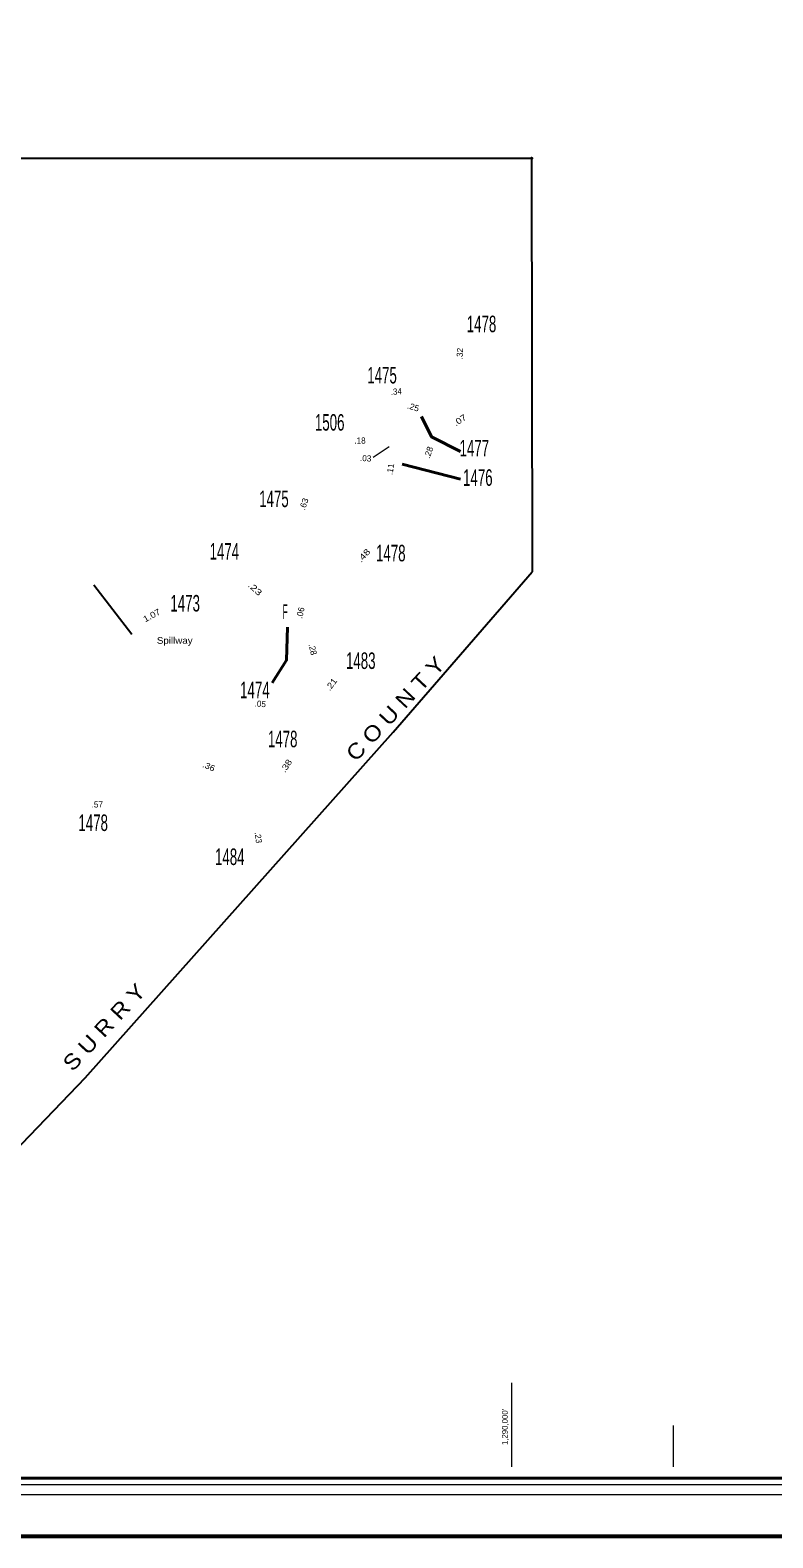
# Model space of a CAD drawing. Extents: x 364849 to 461479, y 266324 to 322721.
# Drawn here: x 384109 to 398116, y 266324 to 294738 of the extents above; entities that cross this region are included whole.
import ezdxf
from ezdxf.enums import TextEntityAlignment as Align

# ---------------------------------------------------------------- set-up
doc = ezdxf.new("R2010")
doc.units = 0
doc.header["$LTSCALE"] = 50
doc.header["$PDMODE"] = 32
doc.header["$PDSIZE"] = 25
for name, color, linetype, lineweight in [('1', 7, 'Continuous', 25), ('20', 7, 'Continuous', 40), ('31', 7, 'Continuous', 25), ('38', 7, 'Continuous', 40), ('40', 7, 'Continuous', 13), ('56', 7, 'Continuous', 13), ('61', 7, 'Continuous', 13), ('63', 7, 'Continuous', 25)]:
    doc.layers.add(name, color=color, linetype=linetype, lineweight=lineweight)
for name, color, linetype in [('23', 7, 'Continuous'), ('52', 7, 'Continuous'), ('57', 7, 'Continuous')]:
    doc.layers.add(name, color=color, linetype=linetype)

msp = doc.modelspace()

# ---------------------------------------------------------------- linework, layer by layer
at = {"layer": '1', "lineweight": 13}
msp.add_lwpolyline([(461479.48, 266324.03), (364848.84, 266324.03), (364848.84, 322721.07), (461479.48, 322721.07)], close=True, dxfattribs=at)
at = {"layer": '1'}
msp.add_point((393565.88, 292325.11), dxfattribs=at)
at = {"layer": '20'}
for points in [[(364883.84, 322686.07), (461444.48, 322686.65), (461444.82, 266359.61), (364884.18, 266359.03)], [(368071.7, 321577.12), (460518.98, 321577.68), (460519.31, 267451.32), (368072.03, 267450.76)]]:
    msp.add_lwpolyline(points, close=True, dxfattribs=at)
at = {"layer": '20', "lineweight": 13}
msp.add_lwpolyline([(367762.51, 321902.59), (367762.84, 267141.48), (367941.39, 267320.15), (367941.06, 321707.76), (460649.59, 321708.32), (460649.92, 267320.71), (367941.39, 267320.15), (367762.84, 267141.48), (460828.5, 267142.04), (460828.17, 321903.15)], close=True, dxfattribs=at)
at = {"layer": '31'}
msp.add_line((386028.43, 283348.53), (385308.69, 284278), dxfattribs=at)
at = {"layer": '38'}
msp.add_line((392225.89, 286277.3), (391125, 286556.57), dxfattribs=at)
for points in [[(392226.09, 286797.5), (391678.79, 287075.41), (391490.91, 287459.58)], [(388673.05, 282437.25), (388945.04, 282864.97), (388964.47, 283487.1)]]:
    msp.add_lwpolyline(points, dxfattribs=at)
at = {"layer": '40'}
msp.add_line((390576.31, 286692.2), (390880.76, 286889.64), dxfattribs=at)
at = {"layer": '61'}
msp.add_line((393192, 267664.26), (393192, 269242.57), dxfattribs=at)
for points in [[(396240, 268258.26), (396240, 268260.26), (396240, 268262.26), (396240, 268264.26), (396240, 268266.26), (396240, 268268.26), (396240, 268270.26), (396240, 268272.26), (396240, 268274.26), (396240, 268276.26), (396240, 268278.26), (396240, 268280.26), (396240, 268282.26), (396240, 268284.26), (396240, 268286.26), (396240, 268288.26), (396240, 268290.26), (396240, 268292.26), (396240, 268294.26), (396240, 268296.26), (396240, 268298.26), (396240, 268300.26), (396240, 268302.26), (396240, 268304.26), (396240, 268306.26), (396240, 268308.26), (396240, 268310.26), (396240, 268312.26), (396240, 268314.26), (396240, 268316.26), (396240, 268318.26), (396240, 268320.26), (396240, 268322.26), (396240, 268324.26), (396240, 268326.26), (396240, 268328.26), (396240, 268330.26), (396240, 268332.26), (396240, 268334.26), (396240, 268336.26), (396240, 268338.26), (396240, 268340.26), (396240, 268342.26), (396240, 268344.26), (396240, 268346.26), (396240, 268348.26), (396240, 268350.26), (396240, 268352.26), (396240, 268354.26), (396240, 268356.26), (396240, 268358.26), (396240, 268360.26), (396240, 268362.26), (396240, 268364.26), (396240, 268366.26), (396240, 268368.26), (396240, 268370.26), (396240, 268372.26), (396240, 268374.26), (396240, 268376.26), (396240, 268378.26), (396240, 268380.26), (396240, 268382.26), (396240, 268384.26), (396240, 268386.26), (396240, 268388.26), (396240, 268390.26), (396240, 268392.26), (396240, 268394.26), (396240, 268396.26), (396240, 268398.26), (396240, 268400.26), (396240, 268402.26), (396240, 268404.26), (396240, 268406.26), (396240, 268408.26), (396240, 268410.26), (396240, 268412.26), (396240, 268414.26), (396240, 268416.26), (396240, 268418.26), (396240, 268420.26), (396240, 268422.26), (396240, 268424.26), (396240, 268426.26), (396240, 268428.26), (396240, 268430.26), (396240, 268432.26), (396240, 268434.26), (396240, 268436.26), (396240, 268438.56)], [(396240, 268060.26), (396240, 268062.26), (396240, 268064.26), (396240, 268066.26), (396240, 268068.26), (396240, 268070.26), (396240, 268072.26), (396240, 268074.26), (396240, 268076.26), (396240, 268078.26), (396240, 268080.26), (396240, 268082.26), (396240, 268084.26), (396240, 268086.26), (396240, 268088.26), (396240, 268090.26), (396240, 268092.26), (396240, 268094.26), (396240, 268096.26), (396240, 268098.26), (396240, 268100.26), (396240, 268102.26), (396240, 268104.26), (396240, 268106.26), (396240, 268108.26), (396240, 268110.26), (396240, 268112.26), (396240, 268114.26), (396240, 268116.26), (396240, 268118.26), (396240, 268120.26), (396240, 268122.26), (396240, 268124.26), (396240, 268126.26), (396240, 268128.26), (396240, 268130.26), (396240, 268132.26), (396240, 268134.26), (396240, 268136.26), (396240, 268138.26), (396240, 268140.26), (396240, 268142.26), (396240, 268144.26), (396240, 268146.26), (396240, 268148.26), (396240, 268150.26), (396240, 268152.26), (396240, 268154.26), (396240, 268156.26), (396240, 268158.26), (396240, 268160.26), (396240, 268162.26), (396240, 268164.26), (396240, 268166.26), (396240, 268168.26), (396240, 268170.26), (396240, 268172.26), (396240, 268174.26), (396240, 268176.26), (396240, 268178.26), (396240, 268180.26), (396240, 268182.26), (396240, 268184.26), (396240, 268186.26), (396240, 268188.26), (396240, 268190.26), (396240, 268192.26), (396240, 268194.26), (396240, 268196.26), (396240, 268198.26), (396240, 268200.26), (396240, 268202.26), (396240, 268204.26), (396240, 268206.26), (396240, 268208.26), (396240, 268210.26), (396240, 268212.26), (396240, 268214.26), (396240, 268216.26), (396240, 268218.26), (396240, 268220.26), (396240, 268222.26), (396240, 268224.26), (396240, 268226.26), (396240, 268228.26), (396240, 268230.26), (396240, 268232.26), (396240, 268234.26), (396240, 268236.26), (396240, 268238.26), (396240, 268240.26), (396240, 268242.26), (396240, 268244.26), (396240, 268246.26), (396240, 268248.26), (396240, 268250.26), (396240, 268252.26), (396240, 268254.26), (396240, 268256.26), (396240, 268258.26)], [(396240, 267862.26), (396240, 267864.26), (396240, 267866.26), (396240, 267868.26), (396240, 267870.26), (396240, 267872.26), (396240, 267874.26), (396240, 267876.26), (396240, 267878.26), (396240, 267880.26), (396240, 267882.26), (396240, 267884.26), (396240, 267886.26), (396240, 267888.26), (396240, 267890.26), (396240, 267892.26), (396240, 267894.26), (396240, 267896.26), (396240, 267898.26), (396240, 267900.26), (396240, 267902.26), (396240, 267904.26), (396240, 267906.26), (396240, 267908.26), (396240, 267910.26), (396240, 267912.26), (396240, 267914.26), (396240, 267916.26), (396240, 267918.26), (396240, 267920.26), (396240, 267922.26), (396240, 267924.26), (396240, 267926.26), (396240, 267928.26), (396240, 267930.26), (396240, 267932.26), (396240, 267934.26), (396240, 267936.26), (396240, 267938.26), (396240, 267940.26), (396240, 267942.26), (396240, 267944.26), (396240, 267946.26), (396240, 267948.26), (396240, 267950.26), (396240, 267952.26), (396240, 267954.26), (396240, 267956.26), (396240, 267958.26), (396240, 267960.26), (396240, 267962.26), (396240, 267964.26), (396240, 267966.26), (396240, 267968.26), (396240, 267970.26), (396240, 267972.26), (396240, 267974.26), (396240, 267976.26), (396240, 267978.26), (396240, 267980.26), (396240, 267982.26), (396240, 267984.26), (396240, 267986.26), (396240, 267988.26), (396240, 267990.26), (396240, 267992.26), (396240, 267994.26), (396240, 267996.26), (396240, 267998.26), (396240, 268000.26), (396240, 268002.26), (396240, 268004.26), (396240, 268006.26), (396240, 268008.26), (396240, 268010.26), (396240, 268012.26), (396240, 268014.26), (396240, 268016.26), (396240, 268018.26), (396240, 268020.26), (396240, 268022.26), (396240, 268024.26), (396240, 268026.26), (396240, 268028.26), (396240, 268030.26), (396240, 268032.26), (396240, 268034.26), (396240, 268036.26), (396240, 268038.26), (396240, 268040.26), (396240, 268042.26), (396240, 268044.26), (396240, 268046.26), (396240, 268048.26), (396240, 268050.26), (396240, 268052.26), (396240, 268054.26), (396240, 268056.26), (396240, 268058.26), (396240, 268060.26)], [(396240, 267664.26), (396240, 267666.26), (396240, 267668.26), (396240, 267670.26), (396240, 267672.26), (396240, 267674.26), (396240, 267676.26), (396240, 267678.26), (396240, 267680.26), (396240, 267682.26), (396240, 267684.26), (396240, 267686.26), (396240, 267688.26), (396240, 267690.26), (396240, 267692.26), (396240, 267694.26), (396240, 267696.26), (396240, 267698.26), (396240, 267700.26), (396240, 267702.26), (396240, 267704.26), (396240, 267706.26), (396240, 267708.26), (396240, 267710.26), (396240, 267712.26), (396240, 267714.26), (396240, 267716.26), (396240, 267718.26), (396240, 267720.26), (396240, 267722.26), (396240, 267724.26), (396240, 267726.26), (396240, 267728.26), (396240, 267730.26), (396240, 267732.26), (396240, 267734.26), (396240, 267736.26), (396240, 267738.26), (396240, 267740.26), (396240, 267742.26), (396240, 267744.26), (396240, 267746.26), (396240, 267748.26), (396240, 267750.26), (396240, 267752.26), (396240, 267754.26), (396240, 267756.26), (396240, 267758.26), (396240, 267760.26), (396240, 267762.26), (396240, 267764.26), (396240, 267766.26), (396240, 267768.26), (396240, 267770.26), (396240, 267772.26), (396240, 267774.26), (396240, 267776.26), (396240, 267778.26), (396240, 267780.26), (396240, 267782.26), (396240, 267784.26), (396240, 267786.26), (396240, 267788.26), (396240, 267790.26), (396240, 267792.26), (396240, 267794.26), (396240, 267796.26), (396240, 267798.26), (396240, 267800.26), (396240, 267802.26), (396240, 267804.26), (396240, 267806.26), (396240, 267808.26), (396240, 267810.26), (396240, 267812.26), (396240, 267814.26), (396240, 267816.26), (396240, 267818.26), (396240, 267820.26), (396240, 267822.26), (396240, 267824.26), (396240, 267826.26), (396240, 267828.26), (396240, 267830.26), (396240, 267832.26), (396240, 267834.26), (396240, 267836.26), (396240, 267838.26), (396240, 267840.26), (396240, 267842.26), (396240, 267844.26), (396240, 267846.26), (396240, 267848.26), (396240, 267850.26), (396240, 267852.26), (396240, 267854.26), (396240, 267856.26), (396240, 267858.26), (396240, 267860.26), (396240, 267862.26)]]:
    msp.add_lwpolyline(points, dxfattribs=at)
at = {"layer": '63'}
for points in [[(385146.39, 274993.75), (380044.6, 269683.66), (371249.28, 269871.38), (371236.11, 285371.04), (375328.47, 292325.11), (393565.88, 292325.11), (393575.47, 284528.71)], [(385146.39, 274993.75), (390956.48, 281505.5), (393575.47, 284528.71)]]:
    msp.add_lwpolyline(points, dxfattribs=at)

# ---------------------------------------------------------------- texts
at = {"layer": '23', "width": 0.6}
for s, p in [('1478', (392621.34, 289045.7)), ('1475', (390745.94, 288079.36)), ('1506', (389758.13, 287190.7)), ('1477', (392484.84, 286704.08)), ('1476', (392551.89, 286149.82)), ('1475', (388706.57, 285749.75)), ('1474', (387771.96, 284759.75)), ('1478', (390910.29, 284727.35)), ('1473', (387032.68, 283782.06)), ('1483', (390343.97, 282699.43)), ('1474', (388346.69, 282147.55)), ('1478', (388871.48, 281223.45)), ('1478', (385297.82, 279645.31)), ('1484', (387874, 279004.08))]:
    msp.add_text(s, height=312, dxfattribs=at).set_placement(p, align=Align.CENTER)
at = {"layer": '40'}
for s, rotation, p in [('.32', 86.785, (392269.63, 288639.57)), ('.34', 4.351, (391018.42, 287870.87)), ('.03', 356.304, (390433.17, 286613.36)), ('.11', 81.257, (390959.83, 286455.75)), ('.06', 77.1, (389261.49, 283744.89)), ('.28', 283.382, (389383.36, 283054.45)), ('.05', 355.605, (388445.08, 281985.37)), ('.23', 278.962, (388355.56, 279511.57))]:
    msp.add_text(s, height=115, rotation=rotation, dxfattribs=at).set_placement(p, align=Align.CENTER)
for s, rotation, width, p in [('.25', 342.346, 1.05, (391316.72, 287580.55)), ('.07', 33.702, 1.2, (392245.35, 287341.03)), ('.28', 70.879, 1.05, (391677.39, 286761.03)), ('.63', 70.446, 1.05, (389325.2, 285788.83)), ('.48', 48.836, 1.3, (390443.36, 284798.66)), ('.23', 317.52, 1.35, (388311.21, 284165.75)), ('1.07', 28.486, 1.15, (386430.01, 283658.38)), ('.21', 52.85, 1.15, (389833.01, 282374.47)), ('.36', 337.079, 1.1, (387456.87, 280809.31)), ('.38', 57.015, 1.2, (388985.94, 280842.18))]:
    msp.add_text(s, height=115, rotation=rotation, dxfattribs=dict(at, width=width)).set_placement(p, align=Align.CENTER)
for s, p in [('.18', (390329.68, 286946.48)), ('.57', (385375.11, 280088.51))]:
    msp.add_text(s, height=115, dxfattribs=at).set_placement(p, align=Align.CENTER)
at = {"layer": '52', "width": 1.15}
for s, p in [('C O U N T Y', (391102.73, 281850.56)), ('S U R R Y', (385610.81, 275849.04))]:
    msp.add_text(s, height=290, rotation=47.013, dxfattribs=at).set_placement(p, align=Align.CENTER)
at = {"layer": '56', "width": 0.45}
msp.add_text('F', height=275, dxfattribs=at).set_placement((388917.85, 283643.69), align=Align.CENTER)
at = {"layer": '57', "width": 1.1}
msp.add_text('Spillway', height=125, dxfattribs=at).set_placement((386836.06, 283173.89), align=Align.CENTER)
at = {"layer": '61'}
msp.add_text("1,290,000'", height=110, rotation=90, dxfattribs=at).set_placement((393116.53, 268413.71), align=Align.CENTER)

doc.saveas('drawing.dxf')
